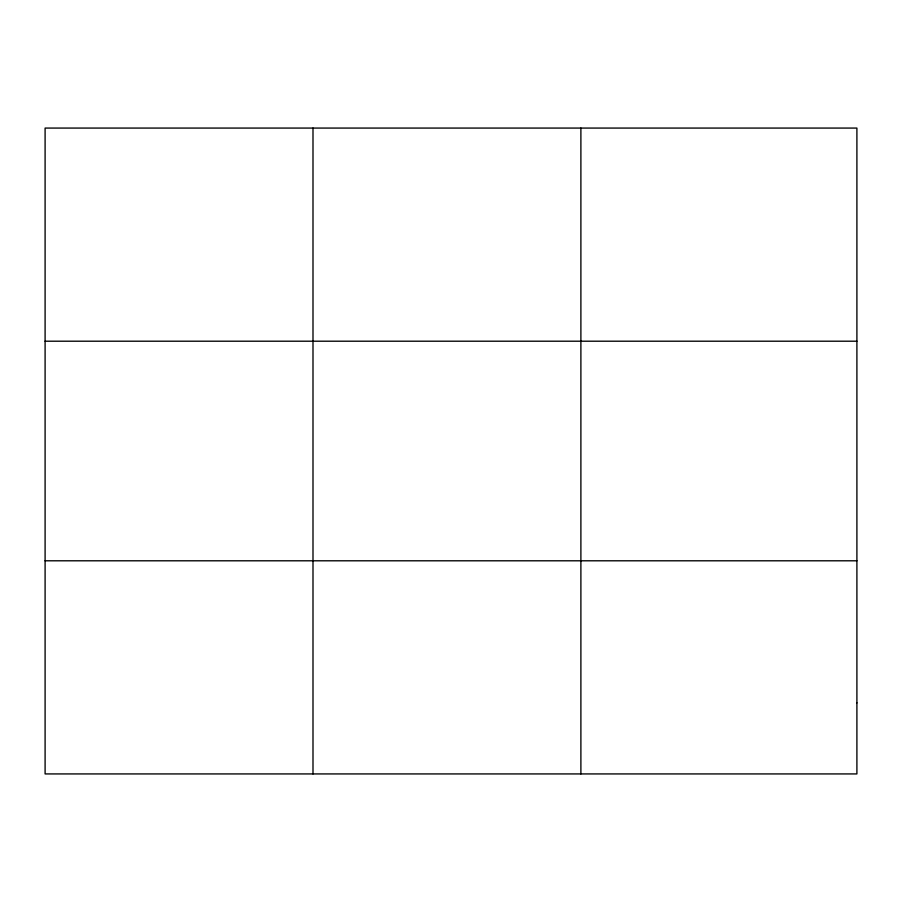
<?xml version="1.0" encoding="UTF-8"?>
<svg xmlns="http://www.w3.org/2000/svg" width="902" height="902" viewBox="0 0 902 902"><rect width="100%" height="100%" fill="white"/><g stroke="black" fill="none" stroke-linecap="round" stroke-linejoin="round"><path stroke-width="1.35" d="M312.994 773.927L312.994 128.073M580.888 773.927L580.888 128.073M45.1 341.204L856.9 341.204M45.1 560.796L856.9 560.796M856.9 702.883L856.9 773.927L45.1 773.927L45.1 128.073L856.9 128.073L856.9 702.883"/></g></svg>
